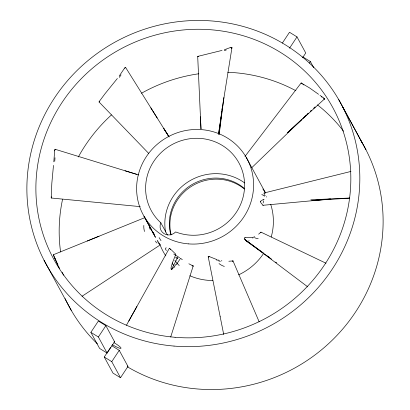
<?xml version="1.0" encoding="UTF-8"?>
<svg xmlns="http://www.w3.org/2000/svg" width="410" height="410" viewBox="0 0 410 410"><rect width="100%" height="100%" fill="white"/><g stroke="black" fill="none" stroke-linecap="round" stroke-linejoin="round"><path stroke-width="0.61" d="M148.784 153.494L99.061 101.993L99.287 101.485M324.443 99.005L287.533 132.671L301.504 119.643M169.391 248.352A7.011 0.897 33.9 0 1 169.366 248.255L170.862 249.423M193.182 266.008L170.709 336.979M53.812 161.827L54.648 150.988M51.465 196.831L51.291 198.015L140.276 206.63M53.479 165.399L51.824 183.255L51.235 197.051M219.119 133.798L221.067 117.265M221.164 116.553L221.369 114.718M221.61 112.755L221.743 111.54M221.979 109.588L222.128 108.322M219.15 134.572L223.875 97.447L218.55 134.131M218.571 134.178L224.352 95.13L231.963 47.652A10.609 2.235 11 0 0 231.973 47.539L231.225 47.293M54.776 149.983L55.099 149.45A10.609 2.137 -71.1 0 1 55.14 149.645M200.434 116.727L200.987 129.006L197.707 56.575L198.066 56.354M172.436 262.846L175.834 254.246L171.308 249.854M171.375 269.59L177.54 257.777L177.878 258.049M260.586 201.341L260.601 202.335A18.26 2.588 -87.7 0 0 260.709 202.54L262.825 205.118M169.381 248.214L128.755 321.102M126.444 325.243L136.904 306.49M260.786 232.742L261.052 232.178L326.011 263.225M99.445 101.229L105.042 93.706L117.357 78.489M51.301 198.015L51.24 197.379M90.871 332.356L98.354 321.05L105.857 325.683L114.59 341.766L107.107 353.071L99.604 348.438L90.871 332.356L98.379 336.989L107.107 353.071M282.357 43.06L289.501 32.267L297.004 36.9L305.737 52.982L302.677 57.61M98.379 336.989L105.857 325.683M289.521 48.206L297.004 36.9M111.745 345.712L119.248 350.345L127.981 366.427L120.499 377.733L112.996 373.1L104.263 357.018L110.726 347.255M120.499 377.733L111.766 361.646L119.248 350.345M309.376 63.104L310.396 61.561L302.893 56.928M231.394 48.728L231.922 47.816A22.396 4.715 10.7 0 0 231.963 47.652M263.466 199.383L260.765 201.115M119.238 76.009L124.379 68.429M176.459 264.404L180.538 258.326L182.322 259.668M301.355 83.112L301.094 83.025L244.949 156.451M174.839 266.51L174.183 267.299M124.912 67.758L125.573 67.378L157.22 118.024M251.632 167.813L301.632 119.684M302.559 118.813L308.576 113.155M310.426 111.417L311.354 110.546M313.665 108.368L315.054 107.066M303.83 117.475L305.696 115.738M307.09 114.431L308.023 113.565M310.349 111.392L311.282 110.526M314.075 107.917L315.008 107.051M99.481 101.685L99.061 101.993M258.638 234.166L260.821 232.244M172.61 268.904L171.257 269.483L170.996 268.007A18.552 10.537 -69.6 0 1 172.533 262.892M324.346 99.21L324.038 99.333M82.056 296.251L160.223 244.934L157.384 240.562M87.279 240.993L144.735 217.679M53.597 255.507L53.315 254.764L99.01 236.237M254.63 236.672L253.754 237.016M198.296 56.262L222.046 50.404M232.311 261.365L232.952 260.97M224.362 49.753L230.574 47.457M244.749 237.815L244.222 238.584A18.26 4.664 -47.4 0 0 244.314 238.789L247.194 241.669A37.792 9.63 -49.9 0 0 248.081 241.885M350.991 171.421L264.107 192.982L264.255 193.438M252.452 237.395L245.252 237.713M263.174 205.266L325.791 199.465M328.323 199.26L330.86 199.06M330.24 199.045L311.887 200.48L349.52 198.179M198.281 56.606L197.717 56.59M228.857 261.247L232.675 260.96M193.192 266.075L192.618 265.926M310.8 199.819L349.745 198.015M221.205 260.765L221.861 260.878M209.003 256.511L208.27 256.455L208.208 256.768A18.26 4.561 -6 0 0 208.3 256.962L208.464 257.224M219.309 260.35L218.125 260.022M125.035 170.765L138.688 174.947M136.873 174.399L54.991 149.23M192.444 265.87L192.105 265.757M209.664 256.711L217.115 259.694M301.534 83.194L309.581 87.95L318.555 94.285M53.315 254.764L53.433 254.979A10.609 0.42 69.7 0 1 53.505 255.122A10.491 0.543 70 0 0 53.679 255.563A21.597 1.44 70.7 0 0 53.879 256.004L55.509 259.53M192.833 265.803L188.866 263.773M114.59 341.766L114.113 341.489M127.981 366.427L127.264 366.012M104.263 357.018L111.766 361.646M302.313 83.932L302.595 84.117M301.555 83.414L301.094 83.056M246.651 241.29L271.538 259.115M275.689 262.087L276.724 262.825M320 95.351L323.541 97.877M263.358 252.97L244.79 239.43L307.792 286.897M267.484 255.978L269.549 257.48M323.89 98.18L324.412 98.841A10.609 0.569 50.4 0 1 324.433 98.907M160.192 244.903L159.382 243.765M233.039 261.001L259.151 321.783M169.12 136.991L163.785 128.499L168.853 136.576M150.834 107.845L168.817 136.515M157.522 240.895L157.681 241.157M169.576 248.675L169.422 248.388M155.544 237.513L152.956 232.444M342.652 106.825L365.94 149.717M338.727 99.625L362.01 142.511M310.396 61.561L313.706 67.66M246.179 157.281L265.67 193.177M160.828 222.794A9.071 8.738 -28.5 0 0 164.067 233.659A9.071 8.738 -28.5 0 0 175.644 231.937A49.907 48.067 -28.5 0 0 244.596 185.284A49.907 48.067 -28.5 0 0 175.716 142.777A49.907 48.067 -28.5 0 0 160.828 222.794L167.505 235.089M155.257 236.954L144.028 216.265L153.54 233.802M44.06 260.283L71.273 310.375M152.781 232.342L153.155 233.07M151.7 230.2L150.086 226.868M149.337 225.269L149.486 225.587M148.897 224.321L149.04 224.634M53.674 255.491L53.905 255.994M58.697 267.059L54.007 256.491M59.593 268.535L58.871 266.951M55.683 259.919L56.032 260.688M56.216 261.088L56.401 261.493M56.585 261.903L56.775 262.318M56.964 262.743L57.159 263.169M57.354 263.599L57.564 264.055M57.769 264.517L57.979 264.983M125.573 67.378L125.609 67.527A10.609 2.855 -30.1 0 1 125.614 67.691A22.396 5.996 -30.4 0 1 125.583 67.891M208.208 256.768L220.144 316.546M220.134 316.484L223.711 334.483M264.101 193.043L264.291 195.442M124.994 67.732A10.491 2.921 -29.6 0 0 124.707 68.075A21.597 6.247 -28.6 0 0 124.476 68.398M121.032 74.912A53.315 10.844 -39 0 1 119.284 77.387M99.215 101.521A7.247 2.029 -43.7 0 1 99.374 101.265M231.281 47.329A10.491 2.296 11.6 0 0 230.948 47.401A21.597 4.894 12.7 0 0 230.671 47.488M226.299 49.938A53.315 9.194 1.6 0 1 224.27 50.661M197.989 56.344A7.247 1.906 -2.1 0 1 198.214 56.252M54.766 150.398A10.491 2.229 -70.7 0 1 54.837 149.886M54.73 150.859A21.597 4.884 -69.9 0 1 54.786 150.373M54.991 157.742A53.315 5.909 -79.1 0 1 54.745 161.33M51.199 197.492A7.247 1.271 -84.4 0 1 51.188 197.159M154.247 234.294A23.211 1.563 62 0 1 153.263 232.229M161.012 240.644A53.074 24.933 47.1 0 1 159.136 237.615M156.594 242.94A37.192 17.681 46.6 0 1 155.451 241.065M158.506 243.632A18.573 5.233 51.2 0 1 157.922 242.74M144.489 231.501A63.519 19.25 43.5 0 1 143.833 225.428M150.198 229.385A84.306 10.803 54 0 1 149.23 227.314M63.57 275.233A53.315 3.306 62.2 0 1 62.125 272.24M55.345 259.499A35.952 0.415 64.9 0 1 54.95 258.592M53.633 255.45A22.396 0.83 69.3 0 1 53.746 255.702M173.737 254.041A9.051 0.446 30.8 0 1 179.554 257.772M170.35 249.116A46.555 4.623 35.5 0 1 170.811 249.546M177.376 257.593A9.066 2.081 33.8 0 1 176.582 257.249M192.951 265.818A4.044 0.794 15 0 1 193.243 265.987M179.237 265.531A63.468 27.711 2.2 0 1 174.896 260.294M174.03 266.936A15.708 8.974 -71.7 0 1 172.533 268.56M176.244 264.04A45.172 28.029 -75.3 0 1 174.655 266.141M232.736 260.919A4.044 1.076 -26 0 1 233.008 260.934M224.332 266.423A63.519 29.33 -41.7 0 1 219.032 263.568M220.39 261.354A84.306 29.786 -27.6 0 1 218.561 260.873M217.49 260.355A74.497 23.211 -21 0 1 216.516 260.001M209.536 256.737A18.675 4.249 -4.5 0 0 209.11 256.609A8.282 1.917 -4.8 0 0 208.828 256.552M249.08 240.67A43.245 11.178 -51.9 0 1 248.844 240.721M260.832 232.214A2.501 0.528 -67.5 0 1 260.965 232.127M258.218 238.681A62.704 22.98 -84.3 0 1 254.518 237.605M253.544 237.697A84.322 24.703 -69.6 0 1 252.273 237.943M245.195 237.774A18.675 4.448 -45.7 0 0 244.872 237.841A8.282 1.994 -46 0 0 244.667 237.918M263.261 205.256A37.792 5.099 89.9 0 1 262.825 205.225M263.702 200.823A43.245 5.801 88 0 1 263.077 203.017M266.485 196.615A33.564 11.875 54.6 0 1 266.51 197.072M265.178 195.519A16.159 3.613 64.8 0 1 265.203 195.708M264.675 196.154A63.36 11.639 58.5 0 1 261.785 194.355M264.055 199.491A84.306 11.449 70.6 0 1 263.609 199.798M260.642 201.361A18.675 2.393 -85.9 0 1 260.76 201.207M260.581 201.525A8.282 1.076 -86.3 0 1 260.642 201.402M323.864 98.226A10.491 0.641 51 0 1 324.074 98.42M323.715 98.113A21.597 1.461 52.1 0 1 323.89 98.267M321.589 96.714A53.315 1.727 41 0 1 321.999 97.257M301.253 83.025A7.247 0.958 38 0 1 301.427 83.097M303.446 84.655A23.575 0.477 34.3 0 1 303.897 84.967M324.454 98.938A22.396 1.22 50 0 1 324.459 99.005M270.702 204.344A58.978 56.805 -28.5 0 1 271.22 236.939M263.676 253.334A58.978 56.805 -28.5 0 1 238.61 274.859M212.79 280.532A58.978 56.805 -28.5 0 1 189.83 275.751M173.835 265.29A58.978 56.805 -28.5 0 1 172.103 263.594M165.84 255.932A58.978 56.805 -28.5 0 1 160.279 245.416M262.861 188.969A58.978 56.805 -28.5 0 1 265.326 192.654M177.781 258.561A9.04 2.291 35 0 1 175.495 257.588M166.363 250.536A9.04 2.291 35 0 1 166.327 247.871M113.97 342.637A9.071 1.297 30.4 0 1 121.006 348.3A9.071 1.297 30.4 0 1 112.243 344.631M360.744 140.369A167.864 161.678 -28.5 0 1 331.946 340.479A167.864 161.678 -28.5 0 1 127.51 366.883M97.431 343.913A167.864 161.678 -28.5 0 1 65.103 298.598M60.593 251.955A158.788 152.94 -28.5 0 1 62.545 199.409M78.331 156.979A158.788 152.94 -28.5 0 1 111.458 114.918M141.517 93.224A158.788 152.94 -28.5 0 1 198.84 73.769M227.77 72.273A158.788 152.94 -28.5 0 1 295.882 90.733M317.458 104.863A158.788 152.94 -28.5 0 1 343.534 131.2M170.898 235.058A45.366 43.696 -28.5 0 1 190.886 185.258A45.366 43.696 -28.5 0 1 244.683 188.708M171.052 234.484A45.366 43.696 -28.5 0 1 191.706 186.186A45.366 43.696 -28.5 0 1 244.375 189.03M165.578 232.096A49.907 48.067 -28.5 0 1 188.779 181.425A49.907 48.067 -28.5 0 1 244.724 182.978M188.313 243.873A58.978 56.805 -28.5 0 0 248.814 162.432A58.978 56.805 -28.5 0 0 148.189 154.011A58.978 56.805 -28.5 0 0 188.313 243.873M174.024 346.076A167.864 161.678 -28.5 0 0 346.219 114.277A167.864 161.678 -28.5 0 0 59.824 90.318A167.864 161.678 -28.5 0 0 174.024 346.076M175.07 337.292A158.788 152.94 -28.5 0 0 337.958 118.018A158.788 152.94 -28.5 0 0 67.045 95.356A158.788 152.94 -28.5 0 0 175.07 337.292"/></g></svg>
